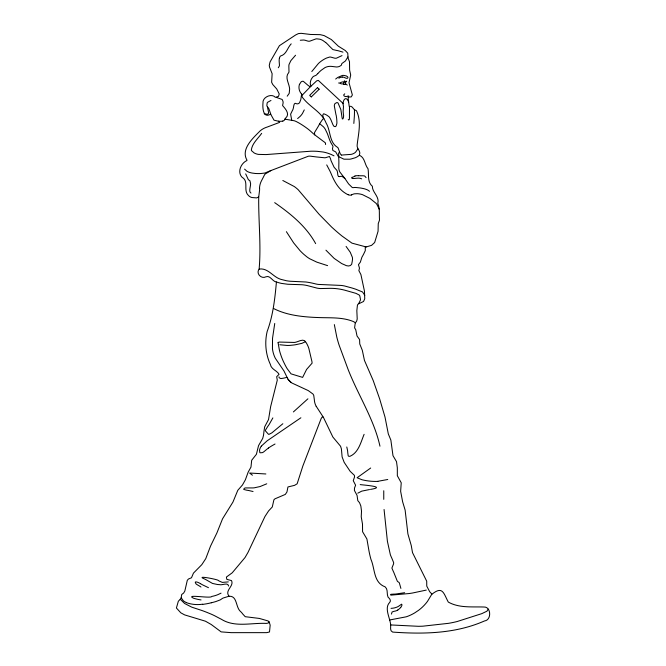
<?xml version="1.0" encoding="UTF-8"?>
<svg xmlns="http://www.w3.org/2000/svg" width="666" height="666" viewBox="0 0 666 666"><rect width="100%" height="100%" fill="white"/><g stroke="black" fill="none" stroke-linecap="round" stroke-linejoin="round"><path stroke-width="1" d="M259.615 188.386L259.615 188.911A25.05 25.05 0 0 1 259.565 190.285L258.716 196.994C258.375 220.837 261.288 245.504 259.099 269.322A1.382 1.382 0 0 0 258.491 270.046C256.443 274.417 261.88 279.162 265.984 276.79C270.096 274.991 272.444 281.452 276.415 282.093C274.925 298.701 273.027 315.626 267.166 331.46C264.577 342.257 265.617 354.195 270.296 364.26C271.137 369.488 277.206 370.571 279.046 374.325L276.665 376.706L277.289 380.144L270.646 406.626L268.531 419.563L264.677 426.806L263.944 431.476A63.811 63.811 0 0 1 263.453 435.547L262.712 438.403L258.55 445.604L256.41 454.295L251.681 460.273L250.974 467.099L248.152 472.177L245.371 479.811L242.482 484.956L237.779 490.334L232.95 502.064L222.536 518.831L216.891 532.983L210.523 546.128L205.769 558.632L201.79 564.676L193.456 573.126L191.483 577.78L188.461 579.012L187.296 580.336L184.823 591.067L183.625 593.065L181.718 594.48L181.094 598.276A0.991 0.991 0 0 1 180.519 599.017L178.33 601.248L176.407 608.008L180.819 612.82L184.624 614.893L205.486 621.22L211.28 624.533L221.145 631.884L231.152 632.65L266.666 632.65L269.505 631.976L270.163 625.158L269.206 622.036L268.115 620.962L259.382 618.439L245.221 616.691L242.632 613.877A12.887 12.887 0 0 0 240.776 611.738C235.431 607.592 237.595 595.687 229.137 596.261C224.134 590.517 234.315 586.346 231.535 580.594L226.806 579.353L226.398 577.064L232.218 572.81L245.021 557.55L247.985 552.43L264.935 516.55L268.581 510.939L272.286 506.976L273.917 499.791L274.925 498.842L285.314 494.413L286.946 491.999L287.945 486.954L294.547 485.356L297.136 483.807L302.855 465.992L321.17 418.506L322.352 416.766L323.426 417.382L332.875 437.054L340.559 446.253L341.4 448.876L342.116 456.926L344.172 462.346L350.183 471.345L354.404 475.358L354.537 476.956L353.263 480.694L355.594 485.223L354.503 488.07L354.412 490.442L357.051 495.379L357.809 500.666L359.532 502.697L360.839 505.96L361.513 511.097L361.23 516.849L362.495 524.084L362.579 531.726L366.908 538.977L368.881 550.382A95.596 95.596 0 0 0 370.954 559.382C375.116 568.997 373.343 582.534 385.164 586.863C388.261 589.518 386.496 593.905 388.07 597.144C389.46 598.426 391.425 600.482 389.727 602.364C384.332 607.633 389.319 616.708 390.409 623.01C391.541 625.615 389.002 630.66 392.649 632.084C423.551 634.307 455.594 633.682 484.448 620.97C491.849 620.171 491.142 606.468 483.874 607.017C471.894 606.601 459.14 608.183 448.276 602.064C443.564 593.19 442.715 585.63 431.993 594.18L429.703 591.724L426.764 586.122L426.706 581.185L412.512 552.63L411.238 545.446L407.9 533.924L405.128 510.089L402.639 501.806L400.641 491.3L401.232 482.8L397.336 475.74L397.327 467.823L396.511 461.655L392.982 455.677L390.867 440.109L388.303 433.891L384.998 417.033L379.662 398.909L373.201 380.536L364.452 360.398L362.312 350.308L359.757 343.972L359.59 339.552L357.018 335.989L355.744 329.728L354.595 327.855L355.219 323.193L356.718 320.995L357.209 318.939L356.834 310.614L357.426 305.286A2.681 2.681 0 0 1 358.208 304.029L363.544 301.482L364.743 298.768L364.469 291.209L360.914 274.575L358.874 270.646L359.482 268.082L358.441 264.693L360.364 262.113L361.904 257.226A91.9 91.9 0 0 0 363.561 254.245L365.301 250.607L365.259 247.228L371.57 245.354L374.658 242.516L378.063 231.293L378.255 223.601L379.12 221.17A3.571 3.571 0 0 0 379.478 219.38C379.087 214.044 380.045 208.483 377.813 203.43C379.67 196.42 372.202 192.482 372.361 186.272C367.099 181.893 369.081 174.775 368.023 168.731C364.535 164.552 365.051 157.809 359.623 155.353L359.457 154.928C360.88 151.507 357.842 149.584 357.201 146.678A9.266 9.266 0 0 1 357.234 144.314C358.475 133.35 361.538 121.92 356.726 111.305A1.482 1.482 0 0 0 355.586 110.331C353.097 109.823 352.772 105.37 349.192 106.352L348.509 100.824A6.943 6.943 0 0 0 348.26 99.75L348.16 97.036L351.182 96.928L352.364 94.988L349.009 82.684L350.707 75.025L349.625 70.238L349.5 61.722L348.085 58.025L347.752 53.172L345.279 50.524L338.328 46.17L331.343 39.552L324.151 35.598L320.213 34.657L310.531 34.465L301.157 33.333L298.443 33.591L295.721 34.923L279.412 45.688L270.071 61.921L269.272 65.285L269.497 67.025L272.136 73.718L271.628 82.276L272.769 84.515L276.731 88.969L279.229 93.948L278.513 96.37L275.366 97.328C271.62 92.957 262.204 97.286 262.987 103.005C262.446 107.992 263.228 118.873 270.612 114.119L274.026 120.188L278.979 121.362L279.645 122.369L267.282 127.023A19.963 19.963 0 0 0 260.339 130.694C253.147 137.945 240.468 149.134 247.011 160.231L246.853 160.556C240.925 163.212 237.038 172.128 242.058 177.289C249.226 181.177 242.94 190.293 248.36 195.404A7.243 7.243 0 0 0 251.898 197.527L256.668 197.902L258.716 196.994M228.629 586.055C227.955 581.851 222.036 585.664 219.239 584.615A38.054 38.054 0 0 1 217.466 584.507L212.496 583.433L206.01 579.703A24.492 24.492 0 0 0 204.637 579.02C194.505 574.916 217.474 579.362 218.257 580.411A5.553 5.553 0 0 1 219.022 580.96L222.319 582.409L228.305 581.893M353.829 123.435L354.337 116.575A67.782 67.782 0 0 0 354.437 110.156M391.433 614.102L392.108 611.971L394.072 611.296A9.915 9.915 0 0 0 397.793 610.064M299.442 84.307A9.765 9.765 0 0 0 300.932 93.248A16.217 16.217 0 0 0 301.648 94.048L300.832 99.442L299.658 102.539A3.53 3.53 0 0 1 299.2 103.064L298.876 103.33A2.539 2.539 0 0 1 296.57 103.738C293.44 101.557 293.873 107.243 293.123 108.941A7.701 7.701 0 0 1 292.324 110.656L290.617 114.169L291.7 120.038M274.742 323.46L272.536 338.228L272.444 348.551A29.337 29.337 0 0 0 272.968 351.656A30.012 30.012 0 0 0 273.443 353.504A28.43 28.43 0 0 0 275.358 358.341L283.949 370.937L287.687 378.613A15.027 15.027 0 0 0 289.077 380.494L291.034 382.417M279.404 58.292L279.845 56.935A3.33 3.33 0 0 1 280.494 56.036C286.63 54.379 287.229 47.944 291.192 43.856M278.987 376.848L279.129 377.697L280.22 378.338A4.829 4.829 0 0 0 281.102 378.538L283.641 378.155A59.99 59.99 0 0 1 285.597 377.689L286.996 377.397M349.492 106.485L349.442 116.875A12.854 12.854 0 0 1 349.267 119.539L348.826 119.988L348.251 119.614M304.27 109.907L302.447 113.503A20.763 20.763 0 0 1 300.091 116.425L297.619 118.573M299.542 84.341L301.049 81.96A2.972 2.972 0 0 1 302.214 81.352A2.439 2.439 0 0 1 303.355 81.344L307.792 85.148A10.231 10.231 0 0 0 309.399 86.239L310.398 86.722L316.716 80.836L318.306 80.395L343.406 103.713M364.111 434.332C360.855 442.066 358.641 452.43 350.174 456.202A3.014 3.014 0 0 1 349.5 456.335L348.826 456.268A1.182 1.182 0 0 1 348.193 455.794L347.744 452.597A19.947 19.947 0 0 0 347.502 450.208L346.786 446.978M269.106 621.878L268.348 623.026L266.883 623.318A11.563 11.563 0 0 1 266.242 623.401C251.323 622.668 234.798 627.755 221.32 619.23A103.979 103.979 0 0 1 218.664 617.865L214.86 615.867A77.081 77.081 0 0 0 211.247 614.169L206.751 612.312A184.574 184.574 0 0 0 202.089 610.555L194.48 608.058A64.028 64.028 0 0 1 191.517 607.042L184.624 603.488L180.203 599.175M347.918 56.91L345.429 60.972L342.016 63.428A1.324 1.324 0 0 0 341.758 63.819L341.442 64.943A1.598 1.598 0 0 1 341.167 65.376L339.402 66.433A8.808 8.808 0 0 1 337.113 66.95A8.075 8.075 0 0 1 336.422 66.983L331.46 66.384A11.813 11.813 0 0 0 324.991 67.607L321.17 70.305A39.111 39.111 0 0 0 317.757 73.618M272.86 417.898L269.222 424.359A42.724 42.724 0 0 1 267.807 426.357L265.393 430.219A2.006 2.006 0 0 0 265.451 430.91L268.456 434.257A1.732 1.732 0 0 0 269.039 434.332L271.836 432.883L282.85 423.734M431.859 594.139L427.497 601.365A42.999 42.999 0 0 1 418.631 610.272L414.735 612.87A47.594 47.594 0 0 1 411.005 614.876L409.798 615.426A38.919 38.919 0 0 1 406.21 616.808L389.435 620.029M357.883 148.884L355.602 152.148A7.143 7.143 0 0 1 354.046 153.288A11.747 11.747 0 0 1 352.672 153.921A9.449 9.449 0 0 1 351.065 154.379L343.997 154.878A32.384 32.384 0 0 0 342.674 155.003L341.791 155.095M319.106 89.252L319.039 89.344A7.826 7.826 0 0 1 318.831 89.56L311.28 96.936M325.607 144.539L325.449 143.315M310.406 86.713L302.114 95.28A3.455 3.455 0 0 0 301.823 96.054L302.655 97.736A34.49 34.49 0 0 0 303.197 98.327C310.131 107.209 322.019 112.329 326.132 123.085C330.894 130.894 328.971 142.399 337.712 147.469A4.712 4.712 0 0 1 338.186 148.168L340.226 153.746L341.308 155.061A2.606 2.606 0 0 0 341.566 155.095M340.218 83.441A6.127 6.127 0 0 0 341.991 83.908L342.133 83.866A4.354 4.354 0 0 1 343.298 84.041L344.289 84.324A2.356 2.356 0 0 0 345.396 84.207L345.671 83.433A2.289 2.289 0 0 0 345.354 82.026L345.263 81.885A1.873 1.873 0 0 0 344.397 80.786M358.658 303.679L360.364 300.216A4.995 4.995 0 0 0 360.448 299.25L359.773 295.821A3.105 3.105 0 0 0 359.199 295.021L356.01 293.373L344.572 290.135A56.277 56.277 0 0 0 330.652 288.328L320.604 288.553A25.491 25.491 0 0 1 316.924 288.095L307.476 285.614A41.45 41.45 0 0 0 302.131 284.74L287.787 284.257L281.685 283.433A40.668 40.668 0 0 1 276.29 281.926M261.272 446.162L267.149 440.809L300.882 417.782M311.813 71.52L318.373 63.561A25.142 25.142 0 0 1 320.121 61.996A30.303 30.303 0 0 1 326.415 58.092L329.479 57.085A5.328 5.328 0 0 1 330.736 57.093L334.682 58.175A6.435 6.435 0 0 0 336.38 58.2L342.016 55.603M346.703 81.169L346.57 81.31A2.481 2.481 0 0 1 345.263 81.868A30.902 30.902 0 0 1 344.472 81.901L342.565 81.935A4.021 4.021 0 0 0 341.949 82.051L340.351 82.701A14.952 14.952 0 0 1 339.985 82.875L339.152 83.1A0.866 0.866 0 0 1 338.694 82.984L338.636 82.95M261.671 133.342C258.033 138.57 252.139 143.373 251.348 150.033A2.331 2.331 0 0 0 251.548 150.683L254.187 152.98A14.394 14.394 0 0 0 258.366 154.387L266.034 154.579L310.539 151.232A69.847 69.847 0 0 1 314.901 151.232A89.619 89.619 0 0 1 317.332 151.34L323.176 152.023A37.204 37.204 0 0 1 331.418 154.579L334.007 155.844M278.296 67.749L279.262 66.184A3.58 3.58 0 0 0 279.462 65.276L279.254 62.429A15.826 15.826 0 0 1 279.354 58.292M400.716 607.434L400.366 607.833A12.954 12.954 0 0 1 397.752 609.998M344.247 81.901L343.764 82.634A1.623 1.623 0 0 0 343.648 83.358L343.914 84.257M317.757 73.618L316.225 75.15A2.972 2.972 0 0 1 315.792 75.408L313.836 76.224A4.787 4.787 0 0 0 312.729 77.065L311.497 78.838A11.93 11.93 0 0 0 310.581 81.127L310.256 83.009A6.152 6.152 0 0 0 311.064 86.089M295.554 55.236L290.867 60.639L289.077 64.394A7.601 7.601 0 0 0 288.853 66.067L288.986 71.845A3.871 3.871 0 0 1 288.761 72.527C284.723 77.006 288.644 82.592 289.444 87.496A17.383 17.383 0 0 1 289.627 89.069L289.21 93.365L287.204 96.195M307.908 398.817L293.39 411.929M338.844 78.188L340.118 77.522A9.907 9.907 0 0 1 341.941 77.131L342.274 77.098M317.407 87.712L309.707 95.33A4.387 4.387 0 0 0 311.33 96.853M357.8 493.181L361.705 491.15L369.505 489.552M370.671 468.023L357.093 477.747L361.963 479.745A56.394 56.394 0 0 0 377.847 481.385M268.431 448.043L269.971 446.986A61.264 61.264 0 0 1 272.61 445.379L275.041 444.014M305.494 341.658L301.964 343.323L295.729 344.697A106.044 106.044 0 0 1 293.356 345.038L290.284 345.363A36.239 36.239 0 0 1 287.021 345.454L279.795 344.747M348.318 96.928L348.734 96.037A4.279 4.279 0 0 0 347.669 96.162C345.654 97.536 341.791 95.496 344.738 93.839M339.585 152.064L338.611 153.188L338.877 161.63A92.999 92.999 0 0 1 338.844 164.202L338.794 168.298A9.532 9.532 0 0 0 339.876 172.019L343.798 177.098A34.066 34.066 0 0 1 345.388 179.212L347.935 182.95A55.436 55.436 0 0 0 348.684 183.999L352.206 187.471A2.631 2.631 0 0 0 353.23 187.645L353.996 187.546A8.775 8.775 0 0 1 355.727 187.479L359.823 187.912A44.813 44.813 0 0 1 364.693 188.886L366.591 189.519A9.674 9.674 0 0 1 369.339 191.175L369.505 191.325M221.037 593.156L217.832 594.663A31.693 31.693 0 0 1 211.763 596.445C211.155 598.826 184.316 593.789 193.598 598.259A33.658 33.658 0 0 0 194.738 598.592L197.294 599.233A51.715 51.715 0 0 0 201.04 599.933M266.741 483.799L260.09 486.546L254.196 487.837A20.113 20.113 0 0 1 251.673 487.92L245.321 487.937A4.754 4.754 0 0 0 244.63 488.195A5.578 5.578 0 0 0 244.231 488.386L243.739 489.427L246.495 490.159A38.337 38.337 0 0 1 248.834 490.542L253.055 491.516M354.978 176.107L353.788 176.706A11.497 11.497 0 0 1 353.43 176.89L353.321 176.94A4.87 4.87 0 0 1 352.339 177.248L352.189 177.289A3.963 3.963 0 0 0 351.931 177.347L351.606 177.914L352.372 178.405M270.954 170.554L265.193 174.001A6.269 6.269 0 0 0 264.444 175.008L263.794 176.282A43.115 43.115 0 0 1 263.336 177.223L261.513 180.727A17.491 17.491 0 0 0 259.499 188.386M351.531 194.897L352.988 194.247A7.418 7.418 0 0 1 354.545 193.806L357.242 193.689A20.288 20.288 0 0 1 362.554 194.68L369.93 198.385L376.057 203.321A31.552 31.552 0 0 1 376.823 204.287L379.245 209.216M387.754 479.495L377.838 481.31M270.962 100.474L267.624 102.273A3.238 3.238 0 0 0 267.141 103.064L266.85 105.528A2.897 2.897 0 0 0 267.116 106.377L268.323 107.942A7.326 7.326 0 0 1 268.906 108.749L270.779 114.202M282.775 121.046L283.666 120.721A1.873 1.873 0 0 0 284.39 120.08L284.482 119.913A7.809 7.809 0 0 0 284.623 119.647L284.773 119.356A5.694 5.694 0 0 1 285.256 118.573L285.356 118.448A15.643 15.643 0 0 1 285.672 118.065C290.21 114.094 285.506 108.883 282.667 105.669A1.407 1.407 0 0 1 282.609 105.278L282.933 103.854A6.185 6.185 0 0 0 283.067 101.748L282.467 99.983A2.939 2.939 0 0 0 281.976 99.409L276.432 97.411M228.987 596.22L223.135 598.043A7.709 7.709 0 0 0 222.153 598.592L221.004 599.392A9.84 9.84 0 0 1 219.971 599.999L215.959 601.515A73.21 73.21 0 0 1 213.228 602.289L211.297 602.78M426.298 590.093L412.629 592.99A108.733 108.733 0 0 1 408.949 593.556L391.167 595.104A1.332 1.332 0 0 1 390.925 594.979M404.637 592.715L395.929 594.005A30.195 30.195 0 0 1 394.106 594.114M370.504 489.385C387.229 486.738 363.919 485.139 360.214 484.598M300.291 40.251L303.446 40.018A9.749 9.749 0 0 1 305.286 40.31L307.892 41.117A5.128 5.128 0 0 0 309.748 41.175L315.759 38.969A7.334 7.334 0 0 1 316.8 38.836L319.896 39.219A13.012 13.012 0 0 1 322.819 40.468L325.699 42.516M202.73 604.395L206.318 603.846A91.217 91.217 0 0 0 211.297 602.772M393.548 594.13L390.867 594.305L390.742 594.846M259.315 269.047C266.708 267.99 271.453 274.459 277.181 277.73A22.511 22.511 0 0 0 280.744 279.312L286.28 280.711A48.019 48.019 0 0 0 290.401 281.26L305.844 281.993A78.438 78.438 0 0 1 311.53 282.958A57.118 57.118 0 0 1 313.544 283.416L316.025 284.016A33.1 33.1 0 0 0 318.256 284.415L341.125 285.431A36.214 36.214 0 0 1 344.447 285.947L351.964 287.987A181.818 181.818 0 0 1 355.935 289.277L362.57 291.991L364.801 295.329M358.524 175.674L360.298 175.757A32.093 32.093 0 0 0 361.372 175.782L361.638 175.782A17.391 17.391 0 0 0 362.429 175.757L364.169 175.866A2.481 2.481 0 0 1 364.885 176.215L366.05 177.589M265.867 473.967L249.6 473.035L252.431 475.216M284.882 119.147L294.297 120.771A21.012 21.012 0 0 1 296.362 121.603L298.818 122.91A85.847 85.847 0 0 1 306.993 128.288L307.484 128.646A51.399 51.399 0 0 1 310.631 131.235L312.912 133.3A62.296 62.296 0 0 0 314.352 134.549L323.568 141.492A7.209 7.209 0 0 1 325.541 143.24M390.809 624.949L418.365 626.298A133.408 133.408 0 0 0 422.918 626.173L448.493 623.334A111.905 111.905 0 0 0 457.192 621.52L481.809 613.636L486.921 611.197L488.228 609.157M366.142 246.936L351.973 243.148L341.933 235.972A216.242 216.242 0 0 1 331.601 227.023L319.081 214.252L298.235 189.777A38.47 38.47 0 0 0 294.272 186.538L282.817 180.494M264.169 113.786L267.024 114.261A1.673 1.673 0 0 0 268.598 112.679L267.474 106.951M327.589 265.634L316.866 262.154L309.856 258.841A33.475 33.475 0 0 1 306.685 256.71L303.829 254.337A63.586 63.586 0 0 1 299.966 250.574L293.664 242.907L286.388 231.685M342.965 52.131L338.386 50.782A29.387 29.387 0 0 0 336.521 50.425L332.867 49.575L329.279 46.037A35.806 35.806 0 0 0 325.707 42.507M361.688 178.838L360.239 178.363A7.692 7.692 0 0 0 358.366 178.138L357.925 178.147A24.925 24.925 0 0 0 356.785 178.23L354.345 178.463A7.709 7.709 0 0 1 352.372 178.438M348.218 194.755L347.81 194.58A19.306 19.306 0 0 1 345.945 193.573C338.678 189.377 334.357 181.527 331.26 174.009A71.212 71.212 0 0 0 329.803 170.787L326.715 164.91M342.274 76.998A5.902 5.902 0 0 1 344.405 77.506C348.676 80.128 349.808 75.924 343.956 75.433A6.435 6.435 0 0 0 342.316 75.458L337.912 77.356A28.505 28.505 0 0 0 335.664 79.029M186.322 602.547L184.524 601.639A8.142 8.142 0 0 1 183.133 600.516L181.177 597.743M208.466 587.687L202.68 584.914A38.195 38.195 0 0 1 201.249 584.099L200.474 583.641M273.443 308.441C283.183 313.478 294.114 315.642 304.945 316.7A193.565 193.565 0 0 0 317.574 317.515C329.429 318.073 341.949 316.908 353.163 321.462A18.14 18.14 0 0 1 355.403 322.802M274.683 202.655C290.534 213.669 306.277 226.39 315.651 243.623M250.965 193.057L250.316 192.424A2.581 2.581 0 0 1 249.85 191.425L249.758 190.226A16.983 16.983 0 0 1 249.975 188.37L250.349 186.13A18.44 18.44 0 0 0 250.607 183.575L249.941 180.852A1.798 1.798 0 0 0 249.517 180.461L248.967 180.111A3.938 3.938 0 0 1 248.301 179.554L245.679 173.884M338.778 156.668L343.889 159.182L349.692 159.216A35.639 35.639 0 0 0 350.999 158.999L355.311 157.734A15.826 15.826 0 0 0 359.498 155.103M314.71 134.857L314.444 132.692L317.382 127.839A48.984 48.984 0 0 0 319.647 123.784M302.364 94.847L301.74 94.147M325.949 250.183L334.166 258.4L341.516 263.445A27.689 27.689 0 0 0 344.247 264.668C347.394 266.733 352.289 266.75 352.123 261.971A33.916 33.916 0 0 0 352.339 260.764L352.505 259.265A8.483 8.483 0 0 0 352.356 257.284L350.274 252.289L346.087 246.437M344.905 178.53L342.124 176.415A2.989 2.989 0 0 0 341.325 176.307L339.136 176.615A0.857 0.857 0 0 1 338.819 176.532M287.879 379.12L290.151 381.626A15.759 15.759 0 0 0 291.866 382.992L308.258 390.592L312.945 394.014A5.719 5.719 0 0 1 313.769 395.537L314.335 399.75A15.709 15.709 0 0 0 316.184 406.327M316.217 406.31L323.31 417.199M338.411 156.627L335.806 152.073A3.43 3.43 0 0 0 335.264 151.665L332.883 150.474L332.492 148.834A6.885 6.885 0 0 1 332.7 147.752L332.95 146.578A1.848 1.848 0 0 0 332.883 146.045L331.285 143.365A15.901 15.901 0 0 1 330.478 141.883L329.72 140.101A51.232 51.232 0 0 1 329.295 138.969L327.747 134.615A43.673 43.673 0 0 0 327.148 133.133L325.291 129.296A15.152 15.152 0 0 0 323.468 126.84L319.688 123.685L322.71 119.256A6.302 6.302 0 0 1 323.926 118.465M323.243 117.233L322.735 115.21L323.418 113.936A1.066 1.066 0 0 1 323.926 113.819L326.049 114.752A37.812 37.812 0 0 1 327.106 115.368L329.029 116.758A4.046 4.046 0 0 1 329.454 117.233L330.17 118.398A41.45 41.45 0 0 1 331.144 120.338L332.659 124.084A8.6 8.6 0 0 0 333.075 124.933L333.216 125.191A12.779 12.779 0 0 0 333.641 125.857A19.522 19.522 0 0 0 333.991 126.34L335.198 126.657A2.414 2.414 0 0 0 335.739 126.34A2.056 2.056 0 0 0 336.197 125.841L336.83 123.626A12.954 12.954 0 0 0 336.904 122.344L336.83 120.438A67.782 67.782 0 0 0 336.655 118.398L336.23 115.518A7.226 7.226 0 0 0 335.964 114.677L334.324 105.977A3.863 3.863 0 0 1 334.34 105.528A4.862 4.862 0 0 1 335.006 103.563L336.854 102.556A3.38 3.38 0 0 1 337.312 102.639L337.587 102.722A1.573 1.573 0 0 1 338.053 103.022L340.85 109.574L341.841 116.184A20.097 20.097 0 0 1 341.958 117.233C342.432 122.053 344.347 116.192 343.381 114.286A19.039 19.039 0 0 0 343.323 113.395L343.198 112.096A9.957 9.957 0 0 1 343.173 111.139L343.381 107.984A31.26 31.26 0 0 0 343.44 106.119C341.808 101.59 345.729 94.381 348.601 101.873M319.122 89.169L319.014 89.011A4.787 4.787 0 0 0 318.698 88.703L317.74 87.887A1.149 1.149 0 0 0 317.499 87.712M379.961 446.195C374.675 422.261 361.805 401.04 352.031 378.812A217.973 217.973 0 0 1 348.127 369.488L339.094 345.088A116.617 116.617 0 0 1 336.813 337.163L334.332 324.592M400.89 588.403L399.325 582.867A2.547 2.547 0 0 0 398.776 582.275L397.702 581.593A2.547 2.547 0 0 1 397.369 581.293L393.806 572.435A16.117 16.117 0 0 0 393.348 571.47L391.891 568.081L393.523 564.019A3.871 3.871 0 0 0 393.606 562.487L391.858 558.274A50.982 50.982 0 0 1 390.351 554.728L387.412 541.358L384.066 509.482M244.589 169.122L247.078 171.378A17.641 17.641 0 0 0 252.123 173.052L255.086 173.451A44.997 44.997 0 0 0 260.764 173.535L264.494 173.085A10.731 10.731 0 0 0 265.518 172.785L268.256 171.628A43.007 43.007 0 0 1 270.196 170.837L308.258 156.252A10.664 10.664 0 0 1 309.873 156.119L315.867 156.868A23.909 23.909 0 0 0 317.341 157.034L324.675 157.784A4.837 4.837 0 0 0 325.807 157.626L329.495 156.477L330.569 158.891A21.712 21.712 0 0 0 331.127 160.897L334.116 167.274L336.663 170.096A3.946 3.946 0 0 1 337.204 171.062L337.529 172.452A23.959 23.959 0 0 1 337.604 173.085L337.704 174.034A17.249 17.249 0 0 0 337.762 174.534L337.87 175.108A2.073 2.073 0 0 0 338.786 176.565M383.758 490.742L383.758 499.342M346.212 81.702A1.59 1.59 0 0 1 345.271 81.851M345.396 84.174A2.764 2.764 0 0 1 347.252 85.123M354.945 175.957A10.007 10.007 0 0 1 358.516 175.749M351.556 194.988A4.654 4.654 0 0 1 348.243 194.705M400.674 607.392A5.386 5.386 0 0 0 401.989 604.878L401.615 604.17L399.517 605.619A15.401 15.401 0 0 1 397.852 606.676A11.422 11.422 0 0 1 396.861 607.134L395.404 607.65A19.048 19.048 0 0 1 391.025 608.349M282.784 121.087A12.354 12.354 0 0 1 278.563 121.179M261.305 446.187A9.699 9.699 0 0 0 259.54 450.208L259.815 452.522A0.991 0.991 0 0 0 260.156 452.788L262.271 452.655A6.718 6.718 0 0 0 263.728 451.873L266.783 449.334A30.619 30.619 0 0 1 268.431 448.043M200.458 583.674A14.81 14.81 0 0 0 196.811 582.009L195.829 581.909A0.932 0.932 0 0 0 195.23 582.192L195.921 583.782A10.181 10.181 0 0 0 197.486 584.89L198.618 585.547A26.032 26.032 0 0 1 200.957 587.029M202.697 604.187A33.242 33.242 0 0 1 186.289 602.63M278.072 342.649L279.395 350.125A56.402 56.402 0 0 0 280.378 353.613L281.227 356.152A71.886 71.886 0 0 0 283.35 361.397L285.215 365.201A79.762 79.762 0 0 0 287.096 368.573L291.042 373.859L302.639 377.389L306.576 369.455L312.113 363.128L311.888 361.222A44.231 44.231 0 0 1 311.222 358.558L308.824 348.368A26.415 26.415 0 0 0 306.044 342.466C304.079 338.045 299.334 341.267 296.154 342.091A15.701 15.701 0 0 1 294.314 342.441L279.071 342.058L278.072 342.649"/></g></svg>
